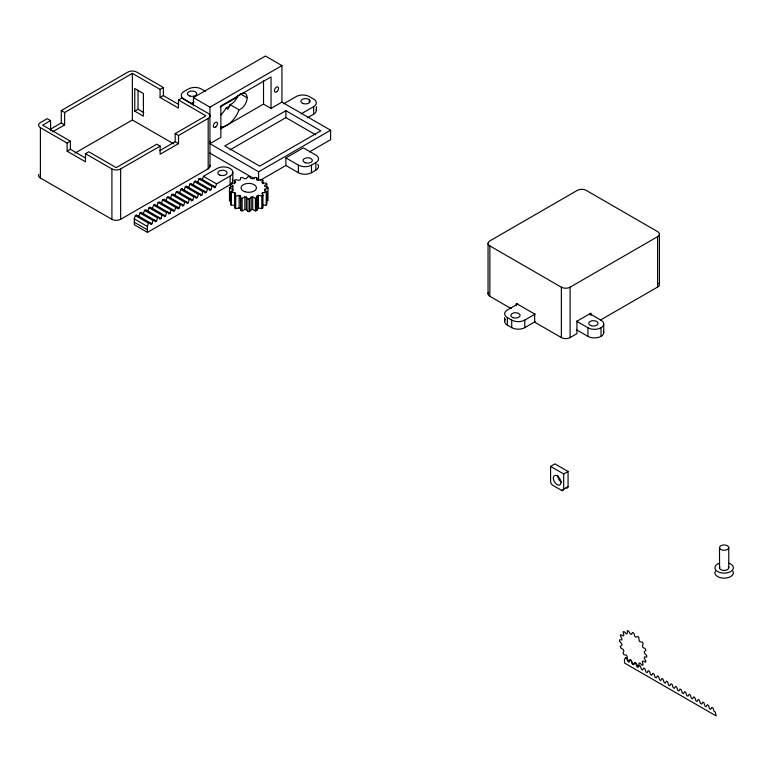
<?xml version="1.0" encoding="UTF-8"?>
<svg xmlns="http://www.w3.org/2000/svg" width="772" height="772" viewBox="0 0 772 772"><rect width="100%" height="100%" fill="white"/><g stroke="black" fill="none" stroke-linecap="round" stroke-linejoin="round"><path stroke-width="1.16" d="M209.984 166.26L209.984 141.073M316.366 110.415L316.366 106.632M488.049 293.785L488.049 243.402M659.433 234.138L659.433 284.521M229.487 188.339L232.69 189.265L233.009 190.134L230.654 191.697L231.272 192.556L234.852 192.701L235.721 193.434L234.582 195.393L235.721 196.049L239.127 195.393L240.41 195.885L240.671 197.95L242.147 198.308L244.859 196.947L246.374 197.111L246.374 209.704L247.976 211.557L249.588 211.557L251.19 209.704L252.695 209.521L255.407 210.881L256.883 210.524L257.144 195.866L258.408 195.364L261.814 196.02L262.953 195.364L261.814 193.396L262.654 192.653L266.234 192.508L266.851 191.649L264.497 190.086L264.786 189.208L267.99 188.281M256.883 210.524L257.144 195.866M232.69 191.552L232.98 185.608L230.625 184.045L231.243 183.186L234.813 183.041L235.663 182.298L234.524 180.33L235.663 179.673L239.059 180.33L240.333 179.828L240.584 177.763L242.07 177.406L244.782 178.766L246.287 178.583L247.889 176.73L249.491 176.73L251.103 178.583L252.608 178.747L255.32 177.386L256.806 177.743L257.057 179.808L258.35 180.291L261.756 179.644L262.885 180.291L262.885 183.726M232.391 179.249A9.254 5.346 0 0 1 230.114 184.653L147.462 232.372L134.367 224.816L134.27 218.891L135.399 215.61L136.538 214.963L151.891 223.822L153.03 220.551L154.159 219.895L155.297 221.863L156.436 221.207L157.565 217.936L158.704 217.279L159.833 219.238L160.972 218.582L162.101 215.311L163.239 214.655L164.378 216.623L165.507 215.967L166.646 212.696L167.775 212.039L168.914 213.998L170.043 213.342L171.181 210.071L172.32 209.415L173.449 211.383L174.588 210.727L175.717 207.456L176.856 206.799L177.985 208.758L179.123 208.102L180.262 204.831L181.391 204.175L182.53 206.143L183.659 205.487L184.797 202.216L185.927 201.56L187.065 203.518L188.204 202.862L189.333 199.591L190.472 198.935L191.601 200.903L192.739 200.247L193.869 196.966L195.007 196.32L196.146 198.279L197.275 197.622L198.414 194.351L199.543 193.695L200.681 195.663L201.81 195.007L202.949 191.726L204.088 191.08L205.217 193.039L206.356 192.382L207.485 189.111L208.623 188.455L209.752 190.423L210.891 189.767L212.03 186.486L213.159 185.84L214.298 187.799L215.427 187.142L216.565 183.871L230.114 176.045A9.254 5.346 0 0 0 230.114 168.489A9.254 5.346 0 0 0 217.019 168.489L203.47 176.315L202.341 179.587M138.806 216.266L139.935 212.995L141.073 212.339L156.436 221.207M160.972 218.582L145.609 209.714L144.48 210.37L143.341 213.651L142.202 214.307M147.877 211.026L149.015 207.755L150.144 207.099L165.507 215.967M152.422 208.411L153.551 205.13L154.69 204.474L170.043 213.342M147.462 232.372L147.355 226.447L148.494 223.176L149.623 222.519L150.762 224.478L151.891 223.822M156.957 205.786L158.086 202.515L159.225 201.859L174.588 210.727M161.493 203.171L162.631 199.89L163.76 199.234L179.123 208.102M166.028 200.546L167.167 197.275L168.306 196.619L183.659 205.487M170.573 197.931L171.702 194.65L172.841 193.994L188.204 202.862M175.109 195.306L176.248 192.035L177.377 191.379L192.739 200.247M179.644 192.691L180.783 189.41L181.912 188.754L197.275 197.622M184.19 190.066L185.319 186.795L186.457 186.139L201.81 195.007M188.725 187.451L189.854 184.17L190.993 183.514L206.356 192.382M193.261 184.826L194.399 181.555L195.528 180.899L210.891 189.767M197.796 182.211L198.935 178.93L200.073 178.274L215.427 187.142M262.885 180.291L261.756 182.26L262.625 182.993L266.205 183.138L266.813 183.997L266.813 187.432M262.654 205.246L266.234 205.101L266.851 204.242L266.851 191.649M249.588 211.557L249.588 198.964L251.19 197.111L252.695 196.928L255.407 198.279L256.883 197.931M266.813 183.997L264.468 185.56L264.786 186.428L267.99 187.355L267.99 200.884M50.248 129.31L61.287 122.941L61.287 110.56L127.949 72.076A6.166 3.561 0 0 1 136.673 72.076L163.365 87.487L163.365 95.603L178.689 104.452M50.585 120.596L42.672 125.17L70.377 141.17L70.377 149.285L67.096 151.177L67.096 143.061L40.405 127.65A6.166 3.561 0 0 1 40.405 122.613L47.246 118.666L50.585 120.596L50.585 130.729M61.287 110.56L64.626 112.49L132.369 73.379L160.084 89.378L163.365 87.487M52.593 131.819L64.626 124.871L64.626 112.49M67.096 143.061L70.377 141.17M134.762 111.168L143.399 116.157L143.399 93.518L134.762 88.529L134.762 111.168L138.043 109.277L143.795 112.596M160.084 89.378L160.084 97.494L163.365 95.603M75 153.107L132.369 119.988L173.806 143.91M67.096 151.177L85.489 161.802L85.489 153.686L88.77 151.785L116.215 167.63L156.784 144.21L160.132 146.14L160.132 154.246L178.525 143.631L178.525 135.515L208.179 118.396A6.166 3.561 0 0 0 208.179 113.359L181.758 98.102L178.477 99.993L178.477 108.109L160.084 97.494M193.396 105.793L193.396 97.6L265.404 56.038L281.944 65.591L281.944 102.116L330.619 130.217L330.619 139.664L309.408 151.91M191.06 103.728L194.197 101.923M193.396 97.6L209.945 107.163L281.944 65.591M220.136 107.057L237.844 96.838M159.852 150.55L175.176 141.701L175.176 133.585L205.912 115.839L178.477 99.993M85.489 153.686L111.911 168.933A6.166 3.561 0 0 0 120.635 168.933L160.132 146.14M230.066 105.725L225.916 108.128A19.29 11.136 -60 0 1 220.734 115.086M220.512 128.914L226.65 125.373M227.315 124.987L263.522 104.085L271.04 108.418L281.944 102.116M209.945 107.163L209.945 143.689L220.86 137.387L220.86 105.899L271.04 76.93L271.04 108.418M283.662 103.795L296.197 96.558A9.254 5.346 0 0 1 309.282 96.558L313.654 99.077A9.254 5.346 0 0 1 313.654 106.632L313.654 114.188L307.381 117.807M285.891 110.695L224.797 145.966L259.71 166.115L320.795 130.844L285.891 110.695L285.891 117.624L229.979 149.903M301.119 113.87L313.654 106.632M38.889 174.443A6.166 3.561 0 0 0 40.405 178.042L111.911 219.325A6.166 3.561 0 0 0 120.635 219.325L208.179 168.779A6.166 3.561 0 0 0 209.695 165.179M209.945 143.689L258.62 171.789L330.619 130.217M285.891 165.488L285.891 157.932L303.348 147.857L315.835 155.066A9.254 5.346 0 0 1 315.835 162.622L315.835 170.178L311.463 172.696A9.254 5.346 0 0 1 298.378 172.696L285.891 165.488L260.637 180.069M285.891 157.932L298.378 165.14A9.254 5.346 0 0 0 311.463 165.14L315.835 162.622M257.144 208.459L258.408 207.957L261.814 208.614L262.953 207.957L262.953 195.364M517.742 303.994L507.339 310.006A9.254 5.346 0 0 0 507.339 317.562L507.339 325.118L511.711 327.637A9.254 5.346 0 0 0 524.796 327.637L535.199 321.635M489.863 245.921L561.36 287.194A6.166 3.561 0 0 0 570.093 287.194L657.628 236.657A6.166 3.561 0 0 0 657.628 231.619L586.131 190.337A6.166 3.561 0 0 0 577.398 190.337L489.863 240.874A6.166 3.561 0 0 0 489.863 245.921L489.863 296.303L511.199 308.626M507.339 317.562L511.711 320.081A9.254 5.346 0 0 0 524.796 320.081L535.199 314.079M516.285 305.76L516.285 303.444L534.668 314.059L534.668 322.175L561.36 337.586A6.166 3.561 0 0 0 570.093 337.586L576.925 333.639L576.925 321.258L590.966 313.152L590.966 315.401M600.336 320.119L657.628 287.039A6.166 3.561 0 0 0 658.931 283.112M568.057 486.572L561.514 490.355L552.781 485.308A3.088 1.785 60 0 1 550.6 481.535L550.6 466.413L554.962 463.895L568.057 471.46L568.057 486.572A3.088 1.785 60 0 1 566.272 488.02M550.6 466.413L563.695 473.979L568.057 471.46M240.41 195.885L240.671 210.544L242.147 210.901L244.859 209.54L246.374 209.704M232.69 186.486L229.487 187.413L229.487 200.932L231.619 201.55M234.582 195.393L234.582 207.996L235.721 208.652L239.127 207.996L240.41 208.479M246.374 197.111L247.976 198.964L249.588 198.964M230.654 191.697L230.654 204.29L231.272 205.149L234.852 205.294L234.852 192.701M285.891 117.624L315.661 134.81M240.381 93.875L247.165 97.783A9.254 5.346 -60 0 1 239.05 109.807A19.29 11.136 -60 0 1 220.512 127.033M226.013 108.186L227.885 109.267A19.29 11.136 -60 0 0 230.017 104.587L239.05 109.807M205.564 91.405L201.405 89.002A9.254 5.346 0 0 0 188.31 89.002L183.948 91.521A9.254 5.346 0 0 0 183.948 99.077L192.267 103.882M589.557 313.577L601.021 320.197A9.254 5.346 0 0 1 601.021 327.762L601.021 336.36M576.462 321.142L587.926 327.762A9.254 5.346 0 0 0 601.021 327.762M576.568 329.798L587.926 336.36A9.254 5.346 0 0 0 599.284 337.152A9.254 5.346 0 0 0 603.299 330.966M209.723 153.01L254.451 178.834M175.176 133.585L178.525 135.515M175.176 141.701L178.525 143.631M203.47 176.315L216.565 183.871M198.935 178.93L212.03 186.486M194.399 181.555L207.485 189.111M189.854 184.17L202.949 191.726M185.319 186.795L198.414 194.351M180.783 189.41L193.869 196.966M61.287 122.941L64.626 124.871M176.248 192.035L189.333 199.591M171.702 194.65L184.797 202.216M167.167 197.275L180.262 204.831M162.631 199.89L175.717 207.456M175.977 207.6L177.985 208.758M70.377 149.285L85.702 158.135M158.086 202.515L171.181 210.071M153.551 205.13L166.646 212.696M149.015 207.755L162.101 215.311M144.48 210.37L157.565 217.936M139.935 212.995L153.03 220.551M135.399 215.61L148.494 223.176M134.27 218.891L147.355 226.447M134.367 222.297L147.462 229.853M181.912 188.754L183.051 190.723M728.768 547.618A4.632 2.673 0 0 1 721.83 549.925A4.632 2.673 0 0 1 721.83 545.302A4.632 2.673 0 0 1 728.768 547.618L728.768 567.767M719.514 547.618L719.514 567.767M657.628 236.657L657.628 287.039M603.733 323.979L603.733 332.587M587.926 327.762L587.926 336.36M570.093 287.194L570.093 337.586M563.695 473.979L563.695 489.091A3.088 1.785 60 0 1 561.514 490.355M561.36 287.194L561.36 337.586M524.796 320.081L524.796 327.637M511.711 320.081L511.711 327.637M504.627 317.562L504.627 321.335M311.463 165.14L311.463 172.696M309.282 99.8L309.282 101.952M298.378 165.14L298.378 172.696M266.234 192.508L266.234 205.101M264.786 189.208L264.786 191.504M263.522 80.751L263.522 104.085M262.654 192.653L262.654 196.088M261.814 196.02L261.814 208.614M258.62 171.789L258.62 180.05M258.408 195.364L258.408 207.957M256.806 177.743L256.806 180.03M255.407 198.279L255.407 210.881M252.695 196.928L252.695 209.521M251.19 197.111L251.19 209.704M247.976 198.964L247.976 211.557M244.859 196.947L244.859 209.54M242.147 198.308L242.147 210.901M240.671 197.95L240.671 210.544M239.127 195.393L239.127 207.996M235.721 196.049L235.721 208.652M234.524 180.33L234.524 183.765M232.826 172.272L232.826 180.87M231.272 192.556L231.272 205.149M230.625 184.045L230.625 187.48M230.114 176.045L230.114 184.653M208.179 118.396L208.179 168.779M138.043 90.208L138.043 109.277M132.369 73.379L132.369 119.988M120.635 168.933L120.635 219.325M111.911 168.933L111.911 219.325M40.405 127.65L40.405 178.042M241.182 200.73A7.71 4.458 0 0 1 241.018 199.813M316.163 109.315A9.254 5.346 0 0 1 313.654 114.188M239.05 95.12A9.254 5.346 -60 0 1 247.165 97.783M237.757 95.284A9.254 5.346 -60 0 1 230.017 104.587M317.784 164.282A9.254 5.346 0 0 1 315.835 170.178M489.863 296.303A6.166 3.561 0 0 1 488.56 292.366M507.339 325.118A9.254 5.346 0 0 1 505.39 319.212M728.633 563.097A9.254 5.346 0 0 1 731.267 571.183A9.254 5.346 0 0 1 717.014 571.183A9.254 5.346 0 0 1 719.649 563.097M732.966 571.183A9.254 5.346 0 0 1 724.146 578.151A9.254 5.346 0 0 1 715.326 571.183M728.392 566.706A4.632 2.673 0 0 1 724.146 570.44A4.632 2.673 0 0 1 719.9 566.706M561.514 482.162A5.404 3.117 60 0 1 557.712 475.166M627.404 630.869L627.221 633.687L626.314 633.841L623.911 631.525L623.101 631.988L623.911 635.231L623.293 635.916L620.765 634.661L620.331 635.617L621.991 638.791L621.769 639.891L619.491 639.891L619.491 641.204L621.769 643.829L621.962 645.18L620.302 646.425L620.736 647.891L623.265 649.561L623.863 650.95L623.062 653.266L623.863 654.656L626.266 655.119L627.163 656.354L627.346 659.375L628.398 660.485L630.309 659.674L631.38 660.543L632.509 663.823L633.648 664.48L634.777 662.511L635.848 662.897L637.768 665.927L638.811 666.024L638.994 663.206L639.911 663.052L642.314 665.367L643.115 664.904L642.314 661.662L642.931 660.977L645.46 662.231L645.894 661.266L644.234 658.101L644.456 657.001L646.724 657.001L646.724 655.689L644.456 653.064L644.253 651.713L645.913 650.458L645.479 649.001L642.951 647.332L642.362 645.932L643.163 643.616L642.362 642.227L639.949 641.764L639.052 640.538L638.869 637.518L637.826 636.408L635.906 637.218L634.845 636.35L633.706 633.069L632.577 632.413L631.438 634.381L630.367 633.995L628.456 630.965L627.404 630.869M625.59 657.57L624.452 659.539L624.558 663.061L716.194 715.962L715.219 711.938L714.081 711.282L712.952 708.011L711.813 707.355L710.684 709.314L709.545 708.667L708.416 705.386L707.277 704.73L706.139 706.698L705.01 706.042L703.871 702.771L702.742 702.115L701.603 704.074L700.474 703.427L699.336 700.146L698.197 699.49L697.068 701.458L695.929 700.802L694.8 697.531L693.661 696.875L692.532 698.834L691.394 698.178L690.255 694.906L689.126 694.25L687.987 696.219L686.858 695.562L685.719 692.291L684.59 691.635L683.452 693.594L682.313 692.938L681.184 689.666L680.045 689.01L678.916 690.979L677.777 690.322L676.648 687.051L675.51 686.395L674.371 688.354L673.242 687.698L672.103 684.426L670.974 683.77L669.835 685.739L668.706 685.082L667.568 681.811L666.439 681.155L665.3 683.114L664.161 682.458L663.032 679.186L661.893 678.53L660.764 680.499L659.626 679.842L658.497 676.571L657.358 675.915L656.219 677.874L655.09 677.218L653.952 673.946L652.822 673.29L651.684 675.259L650.555 674.603L649.416 671.322L648.277 670.675L647.148 672.634L646.01 671.978L644.881 668.706L643.742 668.05L642.613 670.019L641.474 669.363L640.335 666.082L639.206 665.435L638.068 667.394L636.939 666.738L635.8 663.466L634.671 662.81L633.532 664.779L632.393 664.123L631.264 660.842L630.126 660.195L628.997 662.154L627.858 661.498L626.729 658.226L625.59 657.57M227.528 125.103L226.9 125.469L227.528 125.103M244.878 191.707A7.71 4.458 0 0 0 256.449 187.847A7.71 4.458 0 0 0 244.878 183.987A7.71 4.458 0 0 0 244.878 191.707M302.807 103.409A4.632 2.673 0 0 0 310.132 101.528A4.632 2.673 0 0 0 303.637 98.806A4.632 2.673 0 0 0 302.807 103.409M189.758 96.008A4.632 2.673 0 0 0 196.696 93.692A4.632 2.673 0 0 0 189.758 91.376A4.632 2.673 0 0 0 189.758 96.008M215.938 126.801A2.934 1.689 -60 0 0 216.864 122.256A2.934 1.689 -60 0 0 213.4 125.334A2.934 1.689 -60 0 0 215.938 126.801M277.032 91.53A2.934 1.689 -60 0 0 277.959 86.985A2.934 1.689 -60 0 0 274.494 90.063A2.934 1.689 -60 0 0 277.032 91.53M305.394 162.767A4.632 2.673 0 0 0 312.332 160.451A4.632 2.673 0 0 0 305.394 158.135A4.632 2.673 0 0 0 305.394 162.767M219.759 175.061A4.632 2.673 0 0 0 227.084 173.169A4.632 2.673 0 0 0 220.589 170.458A4.632 2.673 0 0 0 219.759 175.061M590.667 325.514A4.632 2.673 0 0 0 597.991 323.622A4.632 2.673 0 0 0 591.497 320.911A4.632 2.673 0 0 0 590.667 325.514M512.753 317.553A4.632 2.673 0 0 0 520.067 315.661A4.632 2.673 0 0 0 513.583 312.95A4.632 2.673 0 0 0 512.753 317.553M553.379 478.794A5.404 3.117 60 0 0 559.555 485.086A5.404 3.117 60 0 0 558.513 476.942A5.404 3.117 60 0 0 553.379 478.794"/></g></svg>
